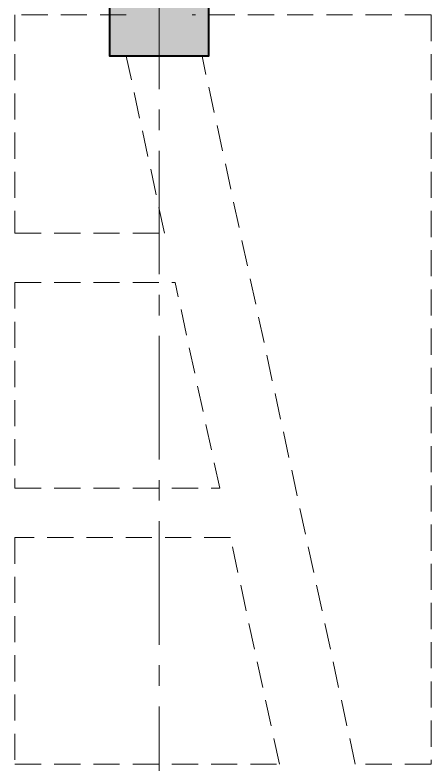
# Model space of a CAD drawing. Header units: millimetres. Extents: x 115500 to 206800, y -6300 to 53700.
# Drawn here: x 138600 to 143650, y 28950 to 38050 of the extents above; entities that cross this region are included whole.
import ezdxf

# ---------------------------------------------------------------- set-up
doc = ezdxf.new("R2010")
doc.units = ezdxf.units.MM
doc.linetypes.add('HIDDEN2', pattern=[4.7625, 3.175, -1.5875])
doc.linetypes.add('HT_Grid$0$CENTER2', pattern=[1.125, 0.75, -0.125, 0.125, -0.125])
doc.layers.get('0').update_dxf_attribs({"lineweight": 20})
for name, color, linetype, lineweight in [('HT_5F_Col$0$NDC_S-COLUMN', 4, 'Continuous', 40), ('HT_5F_Col$0$NDC_S_HATCH COLUMN AND WALL', 251, 'Continuous', 13), ('HT_Grid$0$NDC_S_AXIS', 5, 'HT_Grid$0$CENTER2', 13), ('NDC_S_BEAM', 3, 'HIDDEN2', 20)]:
    doc.layers.add(name, color=color, linetype=linetype, lineweight=lineweight)

# ---------------------------------------------------------------- blocks, each defined once
blk = doc.blocks.new('HT_5F_Col$0$cot')
at = {"layer": 'HT_5F_Col$0$NDC_S_HATCH COLUMN AND WALL', "ltscale": 0.005}
h = blk.add_hatch(color=256, dxfattribs=at)
h.dxf.hatch_style = 1
h.paths.add_polyline_path([(-0.5, 0.5), (0.5, 0.5), (0.5, -0.5), (-0.5, -0.5)])
at = {"layer": 'HT_5F_Col$0$NDC_S-COLUMN', "ltscale": 0.005}
blk.add_lwpolyline([(-0.5, 0.5), (0.5, 0.5), (0.5, -0.5), (-0.5, -0.5)], close=True, dxfattribs=at)

msp = doc.modelspace()

# ---------------------------------------------------------------- linework, layer by layer
at = {"layer": 'HT_Grid$0$NDC_S_AXIS', "ltscale": 2000}
msp.add_line((140350, -1100), (140350, 48500), dxfattribs=at)
at = {"layer": 'NDC_S_BEAM', "ltscale": 100}
for p, q in [((139950, 38050), (138600, 38050)), ((138600, 38050), (138600, 35400)), ((143650, 38050), (140750, 38050)), ((143650, 38050), (143650, 28950)), ((140414.9, 35400), (139950, 37550)), ((142730.3, 28950), (140870.8, 37550)), ((138600, 35400), (140414.9, 35400)), ((138600, 34800), (138600, 32300)), ((138600, 34800), (140544.6, 34800)), ((141085.1, 32300), (140544.6, 34800)), ((138600, 32300), (141085.1, 32300)), ((138600, 31700), (138600, 28950)), ((141214.9, 31700), (138600, 31700)), ((141809.5, 28950), (141214.9, 31700)), ((138600, 28950), (141809.5, 28950)), ((143650, 28950), (142730.3, 28950))]:
    msp.add_line(p, q, dxfattribs=at)

# ---------------------------------------------------------------- block references
at = {"xscale": 1200, "yscale": 1400}
msp.add_blockref('HT_5F_Col$0$cot', (140350, 38250), dxfattribs=at)

doc.saveas('drawing.dxf')
